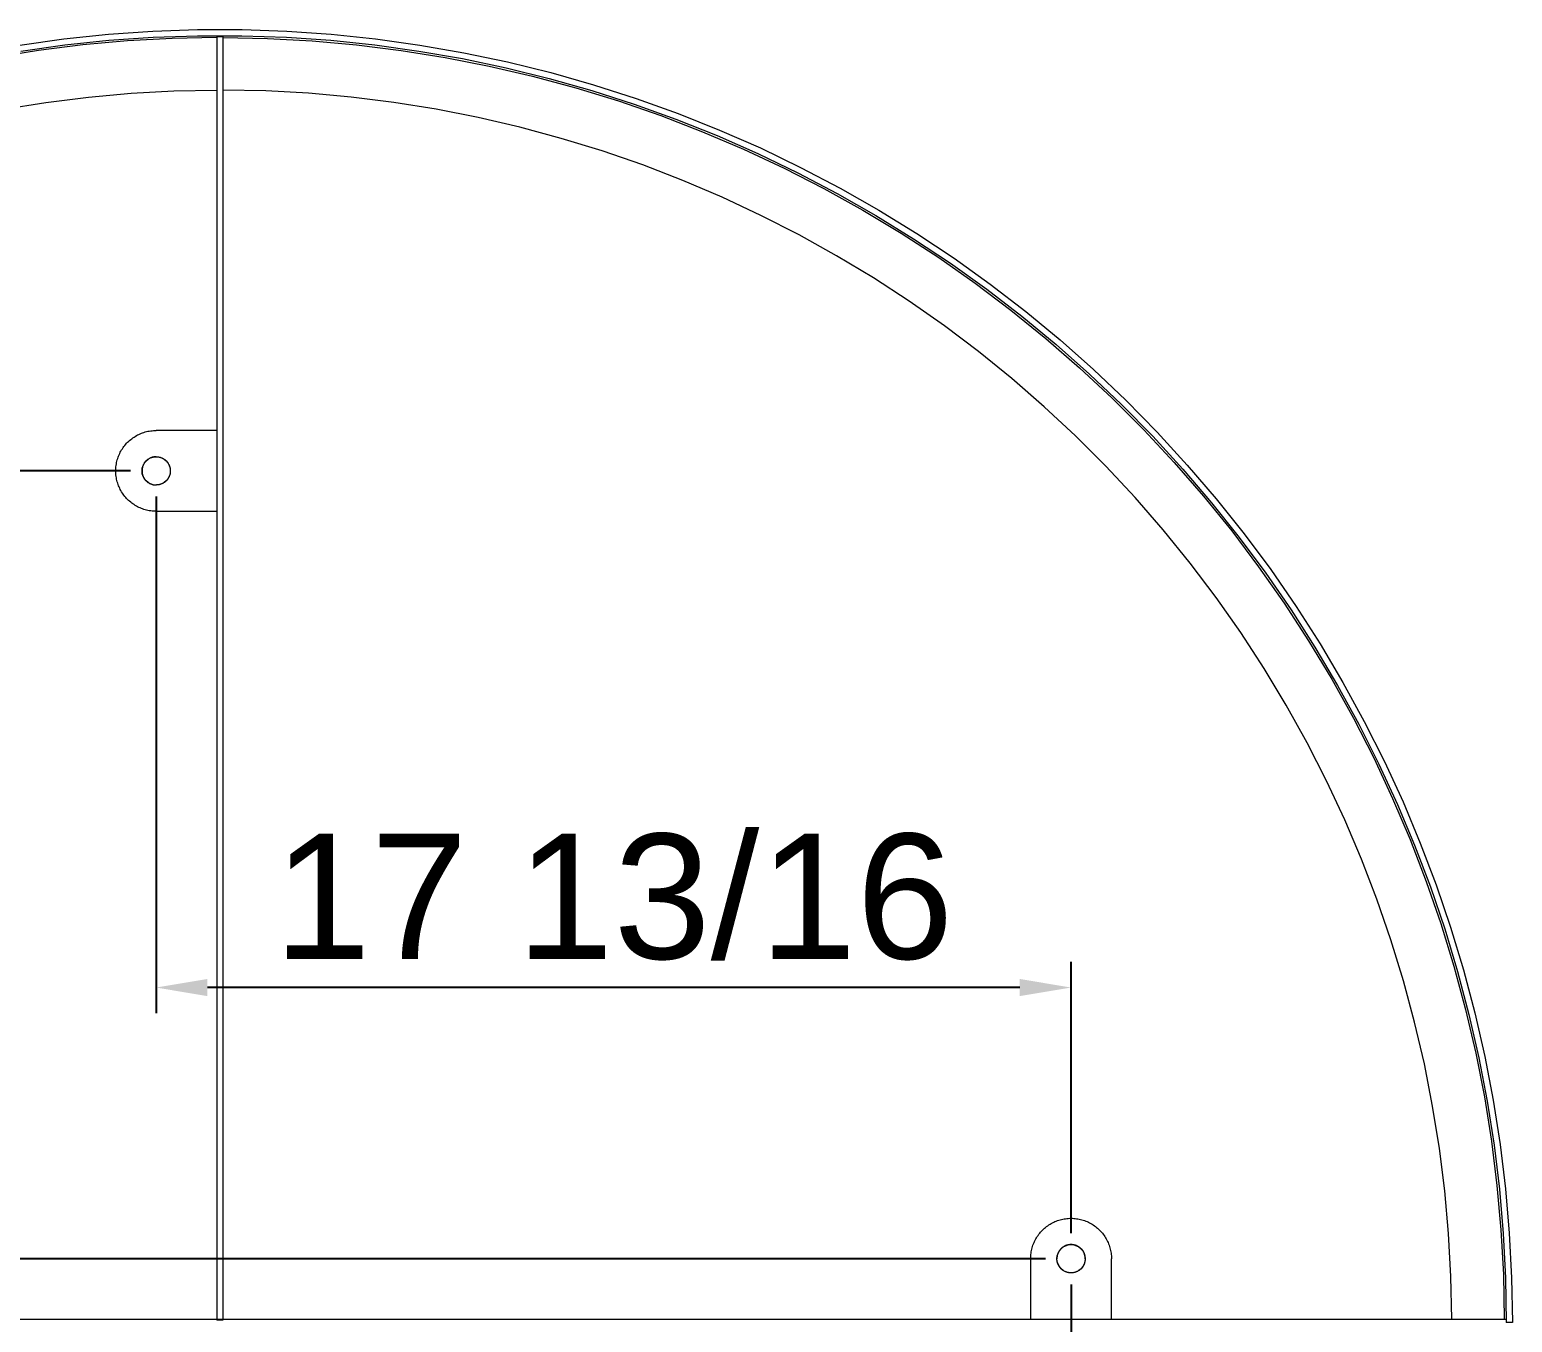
# Model space of a CAD drawing. Header units: inches. Extents: x 214 to 477, y -11 to 187.
# Drawn here: x 256.3 to 285.2, y 19.48 to 44.68 of the extents above; entities that cross this region are included whole.
import ezdxf

# ---------------------------------------------------------------- set-up
doc = ezdxf.new("R2010")
doc.units = ezdxf.units.IN
doc.layers.add('ZANO_R', color=7, linetype='Continuous', lineweight=0)
doc.layers.add('ZANO_W', color=1, linetype='Continuous', lineweight=0)
doc.styles.get("Standard").update_dxf_attribs({"font": 'arial.ttf'})
doc.dimstyles.new('amerykanie', dxfattribs={"dimtxt": 50, "dimasz": 50, "dimexe": 0.5, "dimexo": 0.5, "dimgap": 1, "dimtad": 1, "dimdec": 0, "dimzin": 0, "dimlunit": 5, "dimtxsty": 'Standard', "dimcen": 0.09, "dimclrd": 1, "dimclre": 1, "dimclrt": 1, "dimazin": 0, "dimtfac": 1, "dimtdec": 0, "dimtmove": 0, "dimatfit": 3, "dimfxl": 1, "dimtzin": 0, "dimarcsym": 1})

# ---------------------------------------------------------------- blocks, each defined once
blk = doc.blocks.new('*D352')
at = {"layer": 'ZANO_W', "color": 1, "lineweight": -2}
for p, q in [((276.602, 20.222), (276.602, 11.418)), ((243.412, 17.742), (243.412, 11.418)), ((244.412, 11.918), (275.602, 11.918))]:
    blk.add_line(p, q, dxfattribs=at)
at = {"layer": 'ZANO_W', "color": 1}
for points in [[(244.412, 12.084), (244.412, 11.751), (243.412, 11.918)], [(275.602, 11.751), (275.602, 12.084), (276.602, 11.918)]]:
    blk.add_solid(points, dxfattribs=at)
at = {"layer": 'ZANO_W', "color": 1, "insert": (260.007, 13.679), "char_height": 2.4375, "attachment_point": 5}
blk.add_mtext('33 3/16', dxfattribs=at)
blk = doc.blocks.new('*D353')
at = {"layer": 'ZANO_W', "color": 1, "lineweight": -2}
for p, q in [((258.767, 35.577), (258.767, 25.507)), ((276.602, 21.222), (276.602, 26.507)), ((275.602, 26.007), (259.767, 26.007))]:
    blk.add_line(p, q, dxfattribs=at)
at = {"layer": 'ZANO_W', "color": 1}
for points in [[(259.767, 26.174), (259.767, 25.84), (258.767, 26.007)], [(275.602, 25.84), (275.602, 26.174), (276.602, 26.007)]]:
    blk.add_solid(points, dxfattribs=at)
at = {"layer": 'ZANO_W', "color": 1, "insert": (267.684, 27.768), "char_height": 2.4375, "attachment_point": 5}
blk.add_mtext('17 13/16', dxfattribs=at)
blk = doc.blocks.new('*D354')
at = {"layer": 'ZANO_W', "color": 1, "lineweight": -2}
for p, q in [((258.267, 36.077), (232.413, 36.077)), ((232.913, 35.077), (232.913, 21.722)), ((276.102, 20.722), (232.413, 20.722))]:
    blk.add_line(p, q, dxfattribs=at)
at = {"layer": 'ZANO_W', "color": 1}
for points in [[(233.079, 35.077), (232.746, 35.077), (232.913, 36.077)], [(232.746, 21.722), (233.079, 21.722), (232.913, 20.722)]]:
    blk.add_solid(points, dxfattribs=at)
at = {"layer": 'ZANO_W', "color": 1, "insert": (231.152, 28.4), "char_height": 2.4375, "attachment_point": 5, "rotation": 90}
blk.add_mtext('15 3/8', dxfattribs=at)
blk = doc.blocks.new('*D358')
at = {"layer": 'ZANO_W', "color": 1, "lineweight": -2}
for p, q in [((234.81, 18.982), (234.81, -9.603)), ((285.204, 18.982), (285.204, -9.603)), ((235.81, -9.103), (284.204, -9.103))]:
    blk.add_line(p, q, dxfattribs=at)
at = {"layer": 'ZANO_W', "color": 1}
for points in [[(235.81, -8.936), (235.81, -9.27), (234.81, -9.103)], [(284.204, -9.27), (284.204, -8.936), (285.204, -9.103)]]:
    blk.add_solid(points, dxfattribs=at)
at = {"layer": 'ZANO_W', "color": 1, "insert": (260.007, -7.342), "char_height": 2.4375, "attachment_point": 5}
blk.add_mtext('50 3/8', dxfattribs=at)

msp = doc.modelspace()

# ---------------------------------------------------------------- linework, layer by layer
at = {"layer": 'ZANO_R'}
for p, q in [((256.9699, 44.49554), (257.83507, 44.58546)), ((257.83507, 44.58546), (258.70283, 44.64547)), ((257.84525, 44.46779), (258.70894, 44.52752)), ((258.70283, 44.64547), (259.57214, 44.6755)), ((258.70894, 44.52752), (259.57418, 44.5574)), ((259.94801, 44.5217), (259.0768, 44.50448)), ((259.57214, 44.6755), (260.44198, 44.6755)), ((259.57418, 44.5574), (260.43994, 44.5574)), ((259.94801, 44.54264), (259.94801, 44.56107)), ((259.94801, 44.54264), (259.94801, 19.5228)), ((259.94801, 44.54264), (260.06612, 44.54264)), ((260.06612, 44.54264), (260.06612, 44.56107)), ((260.06612, 44.54264), (260.06612, 19.5228)), ((260.06612, 44.5217), (260.93732, 44.50448)), ((260.43994, 44.5574), (261.30518, 44.52752)), ((260.44198, 44.6755), (261.31129, 44.64547)), ((261.30518, 44.52752), (262.16887, 44.46779)), ((261.31129, 44.64547), (262.17905, 44.58546)), ((262.17905, 44.58546), (263.04422, 44.49554)), ((256.47416, 44.27128), (255.61377, 44.13335)), ((256.10835, 44.3758), (256.9699, 44.49554)), ((256.12662, 44.25911), (256.98413, 44.37829)), ((257.33882, 44.3792), (256.47416, 44.27128)), ((256.98413, 44.37829), (257.84525, 44.46779)), ((258.20672, 44.45696), (257.33882, 44.3792)), ((259.0768, 44.50448), (258.20672, 44.45696)), ((260.93732, 44.50448), (261.8074, 44.45696)), ((261.8074, 44.45696), (262.6753, 44.3792)), ((262.16887, 44.46779), (263.02999, 44.37829)), ((262.6753, 44.3792), (263.53997, 44.27128)), ((263.02999, 44.37829), (263.8875, 44.25911)), ((263.04422, 44.49554), (263.90578, 44.3758)), ((263.53997, 44.27128), (264.40036, 44.13335)), ((263.8875, 44.25911), (264.74039, 44.11041)), ((263.90578, 44.3758), (264.76268, 44.2264)), ((264.76268, 44.2264), (265.61392, 44.04751)), ((264.40036, 44.13335), (265.25542, 43.96555)), ((264.74039, 44.11041), (265.58764, 43.93236)), ((265.25542, 43.96555), (266.10414, 43.76811)), ((265.61392, 44.04751), (266.45848, 43.83934)), ((265.58764, 43.93236), (266.42824, 43.72517)), ((266.10414, 43.76811), (266.94547, 43.54126)), ((266.42824, 43.72517), (267.26118, 43.48909)), ((266.45848, 43.83934), (267.29535, 43.60215)), ((256.61662, 43.25761), (257.44582, 43.36118)), ((257.44582, 43.36118), (258.27813, 43.43583)), ((258.27813, 43.43583), (259.11252, 43.48148)), ((259.11252, 43.48148), (259.94801, 43.49807)), ((260.9016, 43.48148), (260.06612, 43.49807)), ((261.736, 43.43583), (260.9016, 43.48148)), ((262.5683, 43.36118), (261.736, 43.43583)), ((263.39751, 43.25761), (262.5683, 43.36118)), ((266.94547, 43.54126), (267.77839, 43.28527)), ((267.26118, 43.48909), (268.08549, 43.2244)), ((267.29535, 43.60215), (268.12353, 43.33622)), ((255.79152, 43.12527), (256.61662, 43.25761)), ((264.2226, 43.12527), (263.39751, 43.25761)), ((265.0426, 42.96429), (264.2226, 43.12527)), ((267.77839, 43.28527), (268.60191, 43.00046)), ((268.08549, 43.2244), (268.90016, 42.93142)), ((268.12353, 43.33622), (268.94204, 43.04185)), ((265.8565, 42.77489), (265.0426, 42.96429)), ((268.60191, 43.00046), (269.41501, 42.68716)), ((268.90016, 42.93142), (269.70424, 42.61049)), ((268.94204, 43.04185), (269.74991, 42.71942)), ((266.66331, 42.55729), (265.8565, 42.77489)), ((267.46207, 42.31174), (266.66331, 42.55729)), ((269.41501, 42.68716), (270.21672, 42.34577)), ((269.70424, 42.61049), (270.49676, 42.262)), ((269.74991, 42.71942), (270.54616, 42.36928)), ((268.2518, 42.03856), (267.46207, 42.31174)), ((270.21672, 42.34577), (271.00607, 41.97668)), ((270.49676, 42.262), (271.27677, 41.88636)), ((270.54616, 42.36928), (271.32985, 41.99188)), ((269.03155, 41.73807), (268.2518, 42.03856)), ((271.00607, 41.97668), (271.7821, 41.58035)), ((271.32985, 41.99188), (272.10005, 41.58765)), ((269.80038, 41.41063), (269.03155, 41.73807)), ((271.27677, 41.88636), (272.04336, 41.48403)), ((270.55734, 41.05665), (269.80038, 41.41063)), ((271.7821, 41.58035), (272.54387, 41.15726)), ((272.04336, 41.48403), (272.79561, 41.05547)), ((272.10005, 41.58765), (272.85584, 41.15707)), ((271.30153, 40.67654), (270.55734, 41.05665)), ((272.54387, 41.15726), (273.29045, 40.70792)), ((272.79561, 41.05547), (273.53261, 40.6012)), ((272.85584, 41.15707), (273.59631, 40.70067)), ((272.03205, 40.27077), (271.30153, 40.67654)), ((273.29045, 40.70792), (274.02095, 40.23288)), ((273.53261, 40.6012), (274.2535, 40.12177)), ((273.59631, 40.70067), (274.32059, 40.21897)), ((272.74801, 39.83983), (272.03205, 40.27077)), ((274.02095, 40.23288), (274.73448, 39.7327)), ((274.32059, 40.21897), (275.02781, 39.71257)), ((274.2535, 40.12177), (274.9574, 39.61774)), ((273.44855, 39.38425), (272.74801, 39.83983)), ((274.73448, 39.7327), (275.43017, 39.208)), ((274.9574, 39.61774), (275.6435, 39.08971)), ((275.02781, 39.71257), (275.71714, 39.18206)), ((274.1328, 38.90457), (273.44855, 39.38425)), ((275.43017, 39.208), (276.10718, 38.65942)), ((275.6435, 39.08971), (276.31095, 38.53832)), ((275.71714, 39.18206), (276.38774, 38.62807)), ((274.79996, 38.40137), (274.1328, 38.90457)), ((276.10718, 38.65942), (276.7647, 38.0876)), ((276.31095, 38.53832), (276.95898, 37.96422)), ((276.38774, 38.62807), (277.03882, 38.05126)), ((275.44921, 37.87527), (274.79996, 38.40137)), ((276.07976, 37.3269), (275.44921, 37.87527)), ((276.7647, 38.0876), (277.40192, 37.49326)), ((276.95898, 37.96422), (277.58681, 37.36809)), ((277.03882, 38.05126), (277.6696, 37.45233)), ((276.69085, 36.75692), (276.07976, 37.3269)), ((277.40192, 37.49326), (278.01808, 36.8771)), ((277.58681, 37.36809), (278.19368, 36.75065)), ((277.6696, 37.45233), (278.27933, 36.83198)), ((258.29112, 36.70424), (258.31281, 36.72012)), ((258.31281, 36.72012), (258.33504, 36.73525)), ((258.33504, 36.73525), (258.35777, 36.74961)), ((258.35777, 36.74961), (258.38098, 36.76319)), ((258.38098, 36.76319), (258.40464, 36.77596)), ((258.40464, 36.77596), (258.42872, 36.78792)), ((258.42872, 36.78792), (258.45319, 36.79905)), ((258.45319, 36.79905), (258.47803, 36.80934)), ((258.47803, 36.80934), (258.50321, 36.81878)), ((258.50321, 36.81878), (258.52869, 36.82735)), ((258.52869, 36.82735), (258.55446, 36.83504)), ((258.55446, 36.83504), (258.58047, 36.84185)), ((258.58047, 36.84185), (258.60669, 36.84777)), ((258.60669, 36.84777), (258.63311, 36.85279)), ((258.63311, 36.85279), (258.65968, 36.85691)), ((258.65968, 36.85691), (258.68637, 36.86011)), ((258.68637, 36.86011), (258.71316, 36.86241)), ((258.71316, 36.86241), (258.74001, 36.86378)), ((258.74001, 36.86378), (258.7669, 36.86424)), ((259.94801, 36.86424), (258.7669, 36.86424)), ((277.28174, 36.16603), (276.69085, 36.75692)), ((278.01808, 36.8771), (278.61242, 36.23988)), ((278.19368, 36.75065), (278.77888, 36.11263)), ((278.27933, 36.83198), (278.86729, 36.19095)), ((258.05581, 36.41501), (258.06777, 36.43909)), ((258.06777, 36.43909), (258.08055, 36.46275)), ((258.08055, 36.46275), (258.09412, 36.48596)), ((258.09412, 36.48596), (258.10848, 36.50869)), ((258.10848, 36.50869), (258.12361, 36.53092)), ((258.12361, 36.53092), (258.13949, 36.55262)), ((258.13949, 36.55262), (258.1561, 36.57376)), ((258.1561, 36.57376), (258.17342, 36.59432)), ((258.17342, 36.59432), (258.19143, 36.61428)), ((258.19143, 36.61428), (258.21012, 36.63362)), ((258.21012, 36.63362), (258.22945, 36.6523)), ((258.22945, 36.6523), (258.24941, 36.67031)), ((258.24941, 36.67031), (258.26997, 36.68764)), ((258.26997, 36.68764), (258.29112, 36.70424)), ((257.97995, 36.10372), (257.98133, 36.13057)), ((257.98133, 36.13057), (257.98362, 36.15736)), ((257.98362, 36.15736), (257.98682, 36.18405)), ((257.98682, 36.18405), (257.99094, 36.21062)), ((257.99094, 36.21062), (257.99596, 36.23704)), ((257.99596, 36.23704), (258.00188, 36.26327)), ((258.00188, 36.26327), (258.00869, 36.28928)), ((258.00869, 36.28928), (258.01638, 36.31504)), ((258.01638, 36.31504), (258.02495, 36.34052)), ((258.02495, 36.34052), (258.03439, 36.3657)), ((258.03439, 36.3657), (258.04468, 36.39054)), ((258.04468, 36.39054), (258.05581, 36.41501)), ((258.49821, 36.13816), (258.49626, 36.12885)), ((258.50049, 36.1474), (258.49821, 36.13816)), ((258.50308, 36.15655), (258.50049, 36.1474)), ((258.50599, 36.16561), (258.50308, 36.15655)), ((258.50921, 36.17456), (258.50599, 36.16561)), ((258.51274, 36.1834), (258.50921, 36.17456)), ((258.51657, 36.19211), (258.51274, 36.1834)), ((258.5207, 36.20068), (258.51657, 36.19211)), ((258.52512, 36.2091), (258.5207, 36.20068)), ((258.52983, 36.21737), (258.52512, 36.2091)), ((258.53482, 36.22547), (258.52983, 36.21737)), ((258.54009, 36.23339), (258.53482, 36.22547)), ((258.54563, 36.24113), (258.54009, 36.23339)), ((258.55143, 36.24866), (258.54563, 36.24113)), ((258.55749, 36.256), (258.55143, 36.24866)), ((258.5638, 36.26312), (258.55749, 36.256)), ((258.57035, 36.27002), (258.5638, 36.26312)), ((258.57713, 36.27669), (258.57035, 36.27002)), ((258.58414, 36.28312), (258.57713, 36.27669)), ((258.59137, 36.2893), (258.58414, 36.28312)), ((258.59881, 36.29524), (258.59137, 36.2893)), ((258.60645, 36.30091), (258.59881, 36.29524)), ((258.61428, 36.30631), (258.60645, 36.30091)), ((258.62229, 36.31144), (258.61428, 36.30631)), ((258.63048, 36.31629), (258.62229, 36.31144)), ((258.63882, 36.32086), (258.63048, 36.31629)), ((258.64732, 36.32514), (258.63882, 36.32086)), ((258.65596, 36.32911), (258.64732, 36.32514)), ((258.66474, 36.33279), (258.65596, 36.32911)), ((258.67363, 36.33617), (258.66474, 36.33279)), ((258.68264, 36.33923), (258.67363, 36.33617)), ((258.69175, 36.34198), (258.68264, 36.33923)), ((258.70094, 36.34442), (258.69175, 36.34198)), ((258.71022, 36.34654), (258.70094, 36.34442)), ((258.71956, 36.34833), (258.71022, 36.34654)), ((258.72896, 36.3498), (258.71956, 36.34833)), ((258.7384, 36.35095), (258.72896, 36.3498)), ((258.74788, 36.35177), (258.7384, 36.35095)), ((258.75738, 36.35226), (258.74788, 36.35177)), ((258.7669, 36.35243), (258.75738, 36.35226)), ((258.7669, 36.35243), (258.77641, 36.35226)), ((258.77641, 36.35226), (258.78591, 36.35177)), ((258.78591, 36.35177), (258.79539, 36.35095)), ((258.79539, 36.35095), (258.80483, 36.3498)), ((258.80483, 36.3498), (258.81423, 36.34833)), ((258.81423, 36.34833), (258.82357, 36.34654)), ((258.82357, 36.34654), (258.83285, 36.34442)), ((258.83285, 36.34442), (258.84205, 36.34198)), ((258.84205, 36.34198), (258.85115, 36.33923)), ((258.85115, 36.33923), (258.86016, 36.33617)), ((258.86016, 36.33617), (258.86906, 36.33279)), ((258.86906, 36.33279), (258.87783, 36.32911)), ((258.87783, 36.32911), (258.88647, 36.32514)), ((258.88647, 36.32514), (258.89497, 36.32086)), ((258.89497, 36.32086), (258.90332, 36.31629)), ((258.90332, 36.31629), (258.9115, 36.31144)), ((258.9115, 36.31144), (258.91951, 36.30631)), ((258.91951, 36.30631), (258.92734, 36.30091)), ((258.92734, 36.30091), (258.93498, 36.29524)), ((258.93498, 36.29524), (258.94242, 36.2893)), ((258.94242, 36.2893), (258.94965, 36.28312)), ((258.94965, 36.28312), (258.95666, 36.27669)), ((258.95666, 36.27669), (258.96344, 36.27002)), ((258.96344, 36.27002), (258.96999, 36.26312)), ((258.96999, 36.26312), (258.9763, 36.256)), ((258.9763, 36.256), (258.98236, 36.24866)), ((258.98236, 36.24866), (258.98817, 36.24113)), ((258.98817, 36.24113), (258.9937, 36.23339)), ((258.9937, 36.23339), (258.99897, 36.22547)), ((258.99897, 36.22547), (259.00396, 36.21737)), ((259.00396, 36.21737), (259.00867, 36.2091)), ((259.00867, 36.2091), (259.0131, 36.20068)), ((259.0131, 36.20068), (259.01722, 36.19211)), ((259.01722, 36.19211), (259.02105, 36.1834)), ((259.02105, 36.1834), (259.02458, 36.17456)), ((259.02458, 36.17456), (259.0278, 36.16561)), ((259.0278, 36.16561), (259.03071, 36.15655)), ((259.03071, 36.15655), (259.0333, 36.1474)), ((259.0333, 36.1474), (259.03558, 36.13816)), ((259.03558, 36.13816), (259.03754, 36.12885)), ((277.85172, 35.55494), (277.28174, 36.16603)), ((278.61242, 36.23988), (279.18423, 35.58237)), ((278.86729, 36.19095), (279.43277, 35.53001)), ((257.97949, 36.07684), (257.97995, 36.10372)), ((257.97995, 36.04995), (257.97949, 36.07684)), ((257.98133, 36.0231), (257.97995, 36.04995)), ((257.98362, 35.99631), (257.98133, 36.0231)), ((257.98682, 35.96962), (257.98362, 35.99631)), ((257.99094, 35.94305), (257.98682, 35.96962)), ((257.99596, 35.91663), (257.99094, 35.94305)), ((258.00188, 35.89041), (257.99596, 35.91663)), ((258.00869, 35.8644), (258.00188, 35.89041)), ((258.01638, 35.83863), (258.00869, 35.8644)), ((258.49167, 36.0911), (258.49135, 36.08159)), ((258.49135, 36.08159), (258.49135, 36.07208)), ((258.49135, 36.07208), (258.49167, 36.06257)), ((258.49233, 36.10059), (258.49167, 36.0911)), ((258.49167, 36.06257), (258.49233, 36.05308)), ((258.49331, 36.11005), (258.49233, 36.10059)), ((258.49233, 36.05308), (258.49331, 36.04362)), ((258.49462, 36.11948), (258.49331, 36.11005)), ((258.49331, 36.04362), (258.49462, 36.03419)), ((258.49626, 36.12885), (258.49462, 36.11948)), ((258.49462, 36.03419), (258.49626, 36.02482)), ((258.49626, 36.02482), (258.49821, 36.01551)), ((258.49821, 36.01551), (258.50049, 36.00627)), ((258.50049, 36.00627), (258.50308, 35.99712)), ((258.50308, 35.99712), (258.50599, 35.98806)), ((258.50599, 35.98806), (258.50921, 35.97911)), ((258.50921, 35.97911), (258.51274, 35.97027)), ((258.51274, 35.97027), (258.51657, 35.96156)), ((258.51657, 35.96156), (258.5207, 35.95299)), ((258.5207, 35.95299), (258.52512, 35.94457)), ((258.52512, 35.94457), (258.52983, 35.9363)), ((258.52983, 35.9363), (258.53482, 35.9282)), ((258.53482, 35.9282), (258.54009, 35.92028)), ((258.54009, 35.92028), (258.54563, 35.91255)), ((258.54563, 35.91255), (258.55143, 35.90501)), ((258.55143, 35.90501), (258.55749, 35.89767)), ((258.55749, 35.89767), (258.5638, 35.89055)), ((258.5638, 35.89055), (258.57035, 35.88365)), ((258.57035, 35.88365), (258.57713, 35.87698)), ((258.57713, 35.87698), (258.58414, 35.87055)), ((258.58414, 35.87055), (258.59137, 35.86437)), ((258.59137, 35.86437), (258.59881, 35.85844)), ((258.59881, 35.85844), (258.60645, 35.85276)), ((258.60645, 35.85276), (258.61428, 35.84736)), ((258.61428, 35.84736), (258.62229, 35.84223)), ((258.62229, 35.84223), (258.63048, 35.83738)), ((258.9115, 35.84223), (258.90332, 35.83738)), ((258.91951, 35.84736), (258.9115, 35.84223)), ((258.92734, 35.85276), (258.91951, 35.84736)), ((258.93498, 35.85844), (258.92734, 35.85276)), ((258.94242, 35.86437), (258.93498, 35.85844)), ((258.94965, 35.87055), (258.94242, 35.86437)), ((258.95666, 35.87698), (258.94965, 35.87055)), ((258.96344, 35.88365), (258.95666, 35.87698)), ((258.96999, 35.89055), (258.96344, 35.88365)), ((258.9763, 35.89767), (258.96999, 35.89055)), ((258.98236, 35.90501), (258.9763, 35.89767)), ((258.98817, 35.91255), (258.98236, 35.90501)), ((258.9937, 35.92028), (258.98817, 35.91255)), ((258.99897, 35.9282), (258.9937, 35.92028)), ((259.00396, 35.9363), (258.99897, 35.9282)), ((259.00867, 35.94457), (259.00396, 35.9363)), ((259.0131, 35.95299), (259.00867, 35.94457)), ((259.01722, 35.96156), (259.0131, 35.95299)), ((259.02105, 35.97027), (259.01722, 35.96156)), ((259.02458, 35.97911), (259.02105, 35.97027)), ((259.0278, 35.98806), (259.02458, 35.97911)), ((259.03071, 35.99712), (259.0278, 35.98806)), ((259.0333, 36.00627), (259.03071, 35.99712)), ((259.03558, 36.01551), (259.0333, 36.00627)), ((259.03754, 36.02482), (259.03558, 36.01551)), ((259.03754, 36.12885), (259.03917, 36.11948)), ((259.03917, 36.03419), (259.03754, 36.02482)), ((259.03917, 36.11948), (259.04048, 36.11005)), ((259.04048, 36.04362), (259.03917, 36.03419)), ((259.04048, 36.11005), (259.04146, 36.10059)), ((259.04146, 36.05308), (259.04048, 36.04362)), ((259.04146, 36.10059), (259.04212, 36.0911)), ((259.04212, 36.06257), (259.04146, 36.05308)), ((259.04212, 36.0911), (259.04245, 36.08159)), ((259.04245, 36.07208), (259.04212, 36.06257)), ((259.04245, 36.08159), (259.04245, 36.07208)), ((278.77888, 36.11263), (279.34171, 35.45479)), ((258.02495, 35.81315), (258.01638, 35.83863)), ((258.03439, 35.78797), (258.02495, 35.81315)), ((258.04468, 35.76313), (258.03439, 35.78797)), ((258.05581, 35.73866), (258.04468, 35.76313)), ((258.06777, 35.71458), (258.05581, 35.73866)), ((258.08055, 35.69092), (258.06777, 35.71458)), ((258.09412, 35.66771), (258.08055, 35.69092)), ((258.10848, 35.64498), (258.09412, 35.66771)), ((258.12361, 35.62275), (258.10848, 35.64498)), ((258.13949, 35.60106), (258.12361, 35.62275)), ((258.1561, 35.57991), (258.13949, 35.60106)), ((258.17342, 35.55935), (258.1561, 35.57991)), ((258.19143, 35.53939), (258.17342, 35.55935)), ((258.63048, 35.83738), (258.63882, 35.83281)), ((258.63882, 35.83281), (258.64732, 35.82854)), ((258.64732, 35.82854), (258.65596, 35.82456)), ((258.65596, 35.82456), (258.66474, 35.82088)), ((258.66474, 35.82088), (258.67363, 35.8175)), ((258.67363, 35.8175), (258.68264, 35.81444)), ((258.68264, 35.81444), (258.69175, 35.81169)), ((258.69175, 35.81169), (258.70094, 35.80925)), ((258.70094, 35.80925), (258.71022, 35.80713)), ((258.71022, 35.80713), (258.71956, 35.80534)), ((258.71956, 35.80534), (258.72896, 35.80387)), ((258.72896, 35.80387), (258.7384, 35.80272)), ((258.7384, 35.80272), (258.74788, 35.8019)), ((258.74788, 35.8019), (258.75738, 35.80141)), ((258.75738, 35.80141), (258.7669, 35.80124)), ((258.77641, 35.80141), (258.7669, 35.80124)), ((258.78591, 35.8019), (258.77641, 35.80141)), ((258.79539, 35.80272), (258.78591, 35.8019)), ((258.80483, 35.80387), (258.79539, 35.80272)), ((258.81423, 35.80534), (258.80483, 35.80387)), ((258.82357, 35.80713), (258.81423, 35.80534)), ((258.83285, 35.80925), (258.82357, 35.80713)), ((258.84205, 35.81169), (258.83285, 35.80925)), ((258.85115, 35.81444), (258.84205, 35.81169)), ((258.86016, 35.8175), (258.85115, 35.81444)), ((258.86906, 35.82088), (258.86016, 35.8175)), ((258.87783, 35.82456), (258.86906, 35.82088)), ((258.88647, 35.82854), (258.87783, 35.82456)), ((258.89497, 35.83281), (258.88647, 35.82854)), ((258.90332, 35.83738), (258.89497, 35.83281)), ((278.40009, 34.92439), (277.85172, 35.55494)), ((279.18423, 35.58237), (279.73282, 34.90535)), ((258.21012, 35.52006), (258.19143, 35.53939)), ((258.22945, 35.50137), (258.21012, 35.52006)), ((258.24941, 35.48336), (258.22945, 35.50137)), ((258.26997, 35.46604), (258.24941, 35.48336)), ((258.29112, 35.44943), (258.26997, 35.46604)), ((258.31281, 35.43355), (258.29112, 35.44943)), ((258.33504, 35.41842), (258.31281, 35.43355)), ((258.35777, 35.40406), (258.33504, 35.41842)), ((258.38098, 35.39048), (258.35777, 35.40406)), ((258.40464, 35.37771), (258.38098, 35.39048)), ((258.42872, 35.36575), (258.40464, 35.37771)), ((258.45319, 35.35462), (258.42872, 35.36575)), ((258.47803, 35.34433), (258.45319, 35.35462)), ((258.50321, 35.33489), (258.47803, 35.34433)), ((258.52869, 35.32632), (258.50321, 35.33489)), ((258.55446, 35.31863), (258.52869, 35.32632)), ((258.58047, 35.31182), (258.55446, 35.31863)), ((258.60669, 35.3059), (258.58047, 35.31182)), ((258.63311, 35.30088), (258.60669, 35.3059)), ((258.65968, 35.29676), (258.63311, 35.30088)), ((258.68637, 35.29356), (258.65968, 35.29676)), ((258.71316, 35.29126), (258.68637, 35.29356)), ((258.74001, 35.28989), (258.71316, 35.29126)), ((258.7669, 35.28943), (258.74001, 35.28989)), ((258.7669, 35.28943), (259.94801, 35.28943)), ((279.34171, 35.45479), (279.8815, 34.77791)), ((279.43277, 35.53001), (279.9751, 34.84995)), ((278.92619, 34.27515), (278.40009, 34.92439)), ((279.73282, 34.90535), (280.25752, 34.20966)), ((279.8815, 34.77791), (280.39761, 34.08281)), ((279.9751, 34.84995), (280.49364, 34.15157)), ((279.42938, 33.60799), (278.92619, 34.27515)), ((280.25752, 34.20966), (280.75769, 33.49613)), ((280.49364, 34.15157), (280.98776, 33.43571)), ((280.39761, 34.08281), (280.88941, 33.37031)), ((279.90907, 32.92373), (279.42938, 33.60799)), ((280.75769, 33.49613), (281.23274, 32.76564)), ((280.88941, 33.37031), (281.35633, 32.64125)), ((280.98776, 33.43571), (281.45688, 32.70323)), ((280.36465, 32.2232), (279.90907, 32.92373)), ((281.23274, 32.76564), (281.68208, 32.01905)), ((281.45688, 32.70323), (281.90044, 31.95498)), ((281.35633, 32.64125), (281.79781, 31.89652)), ((280.79559, 31.50724), (280.36465, 32.2232)), ((281.68208, 32.01905), (282.10517, 31.25728)), ((281.79781, 31.89652), (282.21332, 31.13699)), ((281.90044, 31.95498), (282.3179, 31.19188)), ((281.20136, 30.77672), (280.79559, 31.50724)), ((282.10517, 31.25728), (282.50149, 30.48126)), ((282.21332, 31.13699), (282.60236, 30.36357)), ((282.3179, 31.19188), (282.70878, 30.41482)), ((281.58146, 30.03253), (281.20136, 30.77672)), ((282.50149, 30.48126), (282.87058, 29.69191)), ((282.60236, 30.36357), (282.96448, 29.57718)), ((282.70878, 30.41482), (283.0726, 29.62473)), ((281.93545, 29.27556), (281.58146, 30.03253)), ((282.87058, 29.69191), (283.21198, 28.8902)), ((282.96448, 29.57718), (283.29924, 28.77877)), ((283.0726, 29.62473), (283.40894, 28.82255)), ((282.26289, 28.50674), (281.93545, 29.27556)), ((283.21198, 28.8902), (283.52528, 28.07709)), ((283.29924, 28.77877), (283.60624, 27.96927)), ((283.40894, 28.82255), (283.71738, 28.00924)), ((282.56338, 27.72699), (282.26289, 28.50674)), ((283.52528, 28.07709), (283.81009, 27.25358)), ((283.60624, 27.96927), (283.88512, 27.14966)), ((283.71738, 28.00924), (283.99758, 27.18577)), ((282.83656, 26.93726), (282.56338, 27.72699)), ((283.81009, 27.25358), (284.06608, 26.42065)), ((283.99758, 27.18577), (284.24918, 26.35312)), ((283.0821, 26.1385), (282.83656, 26.93726)), ((283.88512, 27.14966), (284.13554, 26.32091)), ((284.06608, 26.42065), (284.29293, 25.57932)), ((284.13554, 26.32091), (284.35721, 25.48402)), ((284.24918, 26.35312), (284.47189, 25.51228)), ((283.29971, 25.33168), (283.0821, 26.1385)), ((284.29293, 25.57932), (284.49037, 24.73061)), ((284.35721, 25.48402), (284.54986, 24.63997)), ((284.47189, 25.51228), (284.66544, 24.66426)), ((283.48911, 24.51778), (283.29971, 25.33168)), ((284.49037, 24.73061), (284.65816, 23.87554)), ((284.54986, 24.63997), (284.71326, 23.78977)), ((284.66544, 24.66426), (284.82961, 23.81006)), ((283.65008, 23.69779), (283.48911, 24.51778)), ((284.65816, 23.87554), (284.7961, 23.01515)), ((284.71326, 23.78977), (284.84722, 22.93444)), ((284.82961, 23.81006), (284.9642, 22.9507)), ((283.78243, 22.87269), (283.65008, 23.69779)), ((283.88599, 22.04349), (283.78243, 22.87269)), ((284.7961, 23.01515), (284.90401, 22.15048)), ((284.84722, 22.93444), (284.95157, 22.075)), ((284.9642, 22.9507), (285.06905, 22.08721)), ((283.96064, 21.21118), (283.88599, 22.04349)), ((284.90401, 22.15048), (284.98178, 21.28259)), ((284.95157, 22.075), (285.0262, 21.21247)), ((285.06905, 22.08721), (285.14403, 21.22062)), ((276.1698, 21.38083), (276.19253, 21.39519)), ((276.19253, 21.39519), (276.21574, 21.40876)), ((276.21574, 21.40876), (276.23939, 21.42154)), ((276.23939, 21.42154), (276.26347, 21.4335)), ((276.26347, 21.4335), (276.28795, 21.44463)), ((276.28795, 21.44463), (276.31279, 21.45492)), ((276.31279, 21.45492), (276.33797, 21.46435)), ((276.33797, 21.46435), (276.36345, 21.47292)), ((276.36345, 21.47292), (276.38921, 21.48062)), ((276.38921, 21.48062), (276.41522, 21.48743)), ((276.41522, 21.48743), (276.44145, 21.49335)), ((276.44145, 21.49335), (276.46786, 21.49837)), ((276.46786, 21.49837), (276.49443, 21.50248)), ((276.49443, 21.50248), (276.52113, 21.50569)), ((276.52113, 21.50569), (276.54792, 21.50798)), ((276.54792, 21.50798), (276.57477, 21.50936)), ((276.57477, 21.50936), (276.60165, 21.50982)), ((276.60165, 21.50982), (276.62853, 21.50936)), ((276.62853, 21.50936), (276.65539, 21.50798)), ((276.65539, 21.50798), (276.68217, 21.50569)), ((276.68217, 21.50569), (276.70887, 21.50248)), ((276.70887, 21.50248), (276.73544, 21.49837)), ((276.73544, 21.49837), (276.76185, 21.49335)), ((276.76185, 21.49335), (276.78808, 21.48743)), ((276.78808, 21.48743), (276.81409, 21.48062)), ((276.81409, 21.48062), (276.83985, 21.47292)), ((276.83985, 21.47292), (276.86534, 21.46435)), ((276.86534, 21.46435), (276.89051, 21.45492)), ((276.89051, 21.45492), (276.91536, 21.44463)), ((276.91536, 21.44463), (276.93983, 21.4335)), ((276.93983, 21.4335), (276.96391, 21.42154)), ((276.96391, 21.42154), (276.98757, 21.40876)), ((276.98757, 21.40876), (277.01078, 21.39519)), ((277.01078, 21.39519), (277.03351, 21.38083)), ((275.90252, 21.08467), (275.9153, 21.10833)), ((275.9153, 21.10833), (275.92888, 21.13153)), ((275.92888, 21.13153), (275.94324, 21.15427)), ((275.94324, 21.15427), (275.95836, 21.17649)), ((275.95836, 21.17649), (275.97424, 21.19819)), ((275.97424, 21.19819), (275.99085, 21.21933)), ((275.99085, 21.21933), (276.00817, 21.2399)), ((276.00817, 21.2399), (276.02619, 21.25986)), ((276.02619, 21.25986), (276.04487, 21.27919)), ((276.04487, 21.27919), (276.0642, 21.29788)), ((276.0642, 21.29788), (276.08417, 21.31589)), ((276.08417, 21.31589), (276.10473, 21.33321)), ((276.10473, 21.33321), (276.12587, 21.34982)), ((276.12587, 21.34982), (276.14757, 21.3657)), ((276.14757, 21.3657), (276.1698, 21.38083)), ((277.03351, 21.38083), (277.05573, 21.3657)), ((277.05573, 21.3657), (277.07743, 21.34982)), ((277.07743, 21.34982), (277.09857, 21.33321)), ((277.09857, 21.33321), (277.11914, 21.31589)), ((277.11914, 21.31589), (277.1391, 21.29788)), ((277.1391, 21.29788), (277.15843, 21.27919)), ((277.15843, 21.27919), (277.17712, 21.25986)), ((277.17712, 21.25986), (277.19513, 21.2399)), ((277.19513, 21.2399), (277.21245, 21.21933)), ((277.21245, 21.21933), (277.22906, 21.19819)), ((277.22906, 21.19819), (277.24494, 21.17649)), ((277.24494, 21.17649), (277.26007, 21.15427)), ((277.26007, 21.15427), (277.27443, 21.13153)), ((277.27443, 21.13153), (277.288, 21.10833)), ((277.288, 21.10833), (277.30078, 21.08467)), ((284.00629, 20.37678), (283.96064, 21.21118)), ((284.98178, 21.28259), (285.0293, 20.41251)), ((285.0262, 21.21247), (285.07101, 20.34787)), ((285.14403, 21.22062), (285.18905, 20.35195)), ((275.81837, 20.80293), (275.82158, 20.82963)), ((275.82158, 20.82963), (275.82569, 20.8562)), ((275.82569, 20.8562), (275.83071, 20.88261)), ((275.83071, 20.88261), (275.83663, 20.90884)), ((275.83663, 20.90884), (275.84344, 20.93485)), ((275.84344, 20.93485), (275.85114, 20.96061)), ((275.85114, 20.96061), (275.85971, 20.9861)), ((275.85971, 20.9861), (275.86914, 21.01127)), ((275.86914, 21.01127), (275.87943, 21.03611)), ((275.87943, 21.03611), (275.89056, 21.06059)), ((275.89056, 21.06059), (275.90252, 21.08467)), ((276.34232, 20.81567), (276.33926, 20.80667)), ((276.34569, 20.82457), (276.34232, 20.81567)), ((276.34937, 20.83334), (276.34569, 20.82457)), ((276.35335, 20.84199), (276.34937, 20.83334)), ((276.35763, 20.85048), (276.35335, 20.84199)), ((276.36219, 20.85883), (276.35763, 20.85048)), ((276.36704, 20.86702), (276.36219, 20.85883)), ((276.37218, 20.87503), (276.36704, 20.86702)), ((276.37758, 20.88286), (276.37218, 20.87503)), ((276.38325, 20.89049), (276.37758, 20.88286)), ((276.38918, 20.89793), (276.38325, 20.89049)), ((276.39537, 20.90516), (276.38918, 20.89793)), ((276.4018, 20.91217), (276.39537, 20.90516)), ((276.40847, 20.91896), (276.4018, 20.91217)), ((276.41537, 20.92551), (276.40847, 20.91896)), ((276.42249, 20.93182), (276.41537, 20.92551)), ((276.42982, 20.93788), (276.42249, 20.93182)), ((276.43736, 20.94368), (276.42982, 20.93788)), ((276.4451, 20.94922), (276.43736, 20.94368)), ((276.45302, 20.95449), (276.4451, 20.94922)), ((276.46112, 20.95948), (276.45302, 20.95449)), ((276.46938, 20.96419), (276.46112, 20.95948)), ((276.47781, 20.96861), (276.46938, 20.96419)), ((276.48638, 20.97274), (276.47781, 20.96861)), ((276.49509, 20.97657), (276.48638, 20.97274)), ((276.50393, 20.98009), (276.49509, 20.97657)), ((276.51288, 20.98331), (276.50393, 20.98009)), ((276.52194, 20.98622), (276.51288, 20.98331)), ((276.53109, 20.98882), (276.52194, 20.98622)), ((276.54033, 20.99109), (276.53109, 20.98882)), ((276.54964, 20.99305), (276.54033, 20.99109)), ((276.55901, 20.99468), (276.54964, 20.99305)), ((276.56843, 20.99599), (276.55901, 20.99468)), ((276.5779, 20.99698), (276.56843, 20.99599)), ((276.58739, 20.99763), (276.5779, 20.99698)), ((276.59689, 20.99796), (276.58739, 20.99763)), ((276.60641, 20.99796), (276.59689, 20.99796)), ((276.61592, 20.99763), (276.60641, 20.99796)), ((276.62541, 20.99698), (276.61592, 20.99763)), ((276.63487, 20.99599), (276.62541, 20.99698)), ((276.64429, 20.99468), (276.63487, 20.99599)), ((276.65367, 20.99305), (276.64429, 20.99468)), ((276.66298, 20.99109), (276.65367, 20.99305)), ((276.67221, 20.98882), (276.66298, 20.99109)), ((276.68137, 20.98622), (276.67221, 20.98882)), ((276.69043, 20.98331), (276.68137, 20.98622)), ((276.69938, 20.98009), (276.69043, 20.98331)), ((276.70821, 20.97657), (276.69938, 20.98009)), ((276.71692, 20.97274), (276.70821, 20.97657)), ((276.72549, 20.96861), (276.71692, 20.97274)), ((276.73392, 20.96419), (276.72549, 20.96861)), ((276.74218, 20.95948), (276.73392, 20.96419)), ((276.75028, 20.95449), (276.74218, 20.95948)), ((276.75821, 20.94922), (276.75028, 20.95449)), ((276.76594, 20.94368), (276.75821, 20.94922)), ((276.77348, 20.93788), (276.76594, 20.94368)), ((276.78082, 20.93182), (276.77348, 20.93788)), ((276.78794, 20.92551), (276.78082, 20.93182)), ((276.79484, 20.91896), (276.78794, 20.92551)), ((276.8015, 20.91217), (276.79484, 20.91896)), ((276.80794, 20.90516), (276.8015, 20.91217)), ((276.81412, 20.89793), (276.80794, 20.90516)), ((276.82005, 20.89049), (276.81412, 20.89793)), ((276.82572, 20.88286), (276.82005, 20.89049)), ((276.83113, 20.87503), (276.82572, 20.88286)), ((276.83626, 20.86702), (276.83113, 20.87503)), ((276.84111, 20.85883), (276.83626, 20.86702)), ((276.84568, 20.85048), (276.84111, 20.85883)), ((276.84995, 20.84199), (276.84568, 20.85048)), ((276.85393, 20.83334), (276.84995, 20.84199)), ((276.85761, 20.82457), (276.85393, 20.83334)), ((276.86098, 20.81567), (276.85761, 20.82457)), ((276.86405, 20.80667), (276.86098, 20.81567)), ((277.30078, 21.08467), (277.31274, 21.06059)), ((277.31274, 21.06059), (277.32387, 21.03611)), ((277.32387, 21.03611), (277.33416, 21.01127)), ((277.33416, 21.01127), (277.34359, 20.9861)), ((277.34359, 20.9861), (277.35216, 20.96061)), ((277.35216, 20.96061), (277.35986, 20.93485)), ((277.35986, 20.93485), (277.36667, 20.90884)), ((277.36667, 20.90884), (277.37259, 20.88261)), ((277.37259, 20.88261), (277.37761, 20.8562)), ((277.37761, 20.8562), (277.38172, 20.82963)), ((277.38172, 20.82963), (277.38493, 20.80293)), ((275.81425, 20.72241), (275.8147, 20.74929)), ((275.81425, 20.72241), (275.81425, 19.5413)), ((275.8147, 20.74929), (275.81608, 20.77615)), ((275.81608, 20.77615), (275.81837, 20.80293)), ((276.32622, 20.73192), (276.32606, 20.72241)), ((276.32622, 20.7129), (276.32606, 20.72241)), ((276.32672, 20.74142), (276.32622, 20.73192)), ((276.32672, 20.7034), (276.32622, 20.7129)), ((276.32754, 20.7509), (276.32672, 20.74142)), ((276.32754, 20.69392), (276.32672, 20.7034)), ((276.32868, 20.76035), (276.32754, 20.7509)), ((276.32868, 20.68447), (276.32754, 20.69392)), ((276.33015, 20.76975), (276.32868, 20.76035)), ((276.33015, 20.67508), (276.32868, 20.68447)), ((276.33195, 20.77909), (276.33015, 20.76975)), ((276.33195, 20.66573), (276.33015, 20.67508)), ((276.33407, 20.78836), (276.33195, 20.77909)), ((276.33407, 20.65646), (276.33195, 20.66573)), ((276.3365, 20.79756), (276.33407, 20.78836)), ((276.3365, 20.64726), (276.33407, 20.65646)), ((276.33926, 20.80667), (276.3365, 20.79756)), ((276.33926, 20.63815), (276.3365, 20.64726)), ((276.34232, 20.62915), (276.33926, 20.63815)), ((276.34569, 20.62025), (276.34232, 20.62915)), ((276.34937, 20.61148), (276.34569, 20.62025)), ((276.35335, 20.60284), (276.34937, 20.61148)), ((276.35763, 20.59434), (276.35335, 20.60284)), ((276.36219, 20.58599), (276.35763, 20.59434)), ((276.36704, 20.57781), (276.36219, 20.58599)), ((276.37218, 20.56979), (276.36704, 20.57781)), ((276.37758, 20.56196), (276.37218, 20.56979)), ((276.38325, 20.55433), (276.37758, 20.56196)), ((276.38918, 20.54689), (276.38325, 20.55433)), ((276.39537, 20.53966), (276.38918, 20.54689)), ((276.4018, 20.53265), (276.39537, 20.53966)), ((276.40847, 20.52586), (276.4018, 20.53265)), ((276.41537, 20.51931), (276.40847, 20.52586)), ((276.79484, 20.52586), (276.78794, 20.51931)), ((276.8015, 20.53265), (276.79484, 20.52586)), ((276.80794, 20.53966), (276.8015, 20.53265)), ((276.81412, 20.54689), (276.80794, 20.53966)), ((276.82005, 20.55433), (276.81412, 20.54689)), ((276.82572, 20.56196), (276.82005, 20.55433)), ((276.83113, 20.56979), (276.82572, 20.56196)), ((276.83626, 20.57781), (276.83113, 20.56979)), ((276.84111, 20.58599), (276.83626, 20.57781)), ((276.84568, 20.59434), (276.84111, 20.58599)), ((276.84995, 20.60284), (276.84568, 20.59434)), ((276.85393, 20.61148), (276.84995, 20.60284)), ((276.85761, 20.62025), (276.85393, 20.61148)), ((276.86098, 20.62915), (276.85761, 20.62025)), ((276.86405, 20.63815), (276.86098, 20.62915)), ((276.8668, 20.79756), (276.86405, 20.80667)), ((276.8668, 20.64726), (276.86405, 20.63815)), ((276.86924, 20.78836), (276.8668, 20.79756)), ((276.86924, 20.65646), (276.8668, 20.64726)), ((276.87135, 20.77909), (276.86924, 20.78836)), ((276.87135, 20.66573), (276.86924, 20.65646)), ((276.87315, 20.76975), (276.87135, 20.77909)), ((276.87315, 20.67508), (276.87135, 20.66573)), ((276.87462, 20.76035), (276.87315, 20.76975)), ((276.87462, 20.68447), (276.87315, 20.67508)), ((276.87577, 20.7509), (276.87462, 20.76035)), ((276.87577, 20.69392), (276.87462, 20.68447)), ((276.87659, 20.74142), (276.87577, 20.7509)), ((276.87659, 20.7034), (276.87577, 20.69392)), ((276.87708, 20.73192), (276.87659, 20.74142)), ((276.87708, 20.7129), (276.87659, 20.7034)), ((276.87724, 20.72241), (276.87708, 20.73192)), ((276.87724, 20.72241), (276.87708, 20.7129)), ((277.38493, 20.80293), (277.38722, 20.77615)), ((277.38722, 20.77615), (277.3886, 20.74929)), ((277.3886, 20.74929), (277.38906, 20.72241)), ((277.38906, 19.5413), (277.38906, 20.72241)), ((276.42249, 20.513), (276.41537, 20.51931)), ((276.42982, 20.50694), (276.42249, 20.513)), ((276.43736, 20.50114), (276.42982, 20.50694)), ((276.4451, 20.4956), (276.43736, 20.50114)), ((276.45302, 20.49033), (276.4451, 20.4956)), ((276.46112, 20.48534), (276.45302, 20.49033)), ((276.46938, 20.48063), (276.46112, 20.48534)), ((276.47781, 20.47621), (276.46938, 20.48063)), ((276.48638, 20.47208), (276.47781, 20.47621)), ((276.49509, 20.46825), (276.48638, 20.47208)), ((276.50393, 20.46473), (276.49509, 20.46825)), ((276.51288, 20.46151), (276.50393, 20.46473)), ((276.52194, 20.4586), (276.51288, 20.46151)), ((276.53109, 20.456), (276.52194, 20.4586)), ((276.54033, 20.45373), (276.53109, 20.456)), ((276.54964, 20.45177), (276.54033, 20.45373)), ((276.55901, 20.45014), (276.54964, 20.45177)), ((276.56843, 20.44883), (276.55901, 20.45014)), ((276.5779, 20.44784), (276.56843, 20.44883)), ((276.58739, 20.44719), (276.5779, 20.44784)), ((276.59689, 20.44686), (276.58739, 20.44719)), ((276.60641, 20.44686), (276.59689, 20.44686)), ((276.61592, 20.44719), (276.60641, 20.44686)), ((276.62541, 20.44784), (276.61592, 20.44719)), ((276.63487, 20.44883), (276.62541, 20.44784)), ((276.64429, 20.45014), (276.63487, 20.44883)), ((276.65367, 20.45177), (276.64429, 20.45014)), ((276.66298, 20.45373), (276.65367, 20.45177)), ((276.67221, 20.456), (276.66298, 20.45373)), ((276.68137, 20.4586), (276.67221, 20.456)), ((276.69043, 20.46151), (276.68137, 20.4586)), ((276.69938, 20.46473), (276.69043, 20.46151)), ((276.70821, 20.46825), (276.69938, 20.46473)), ((276.71692, 20.47208), (276.70821, 20.46825)), ((276.72549, 20.47621), (276.71692, 20.47208)), ((276.73392, 20.48063), (276.72549, 20.47621)), ((276.74218, 20.48534), (276.73392, 20.48063)), ((276.75028, 20.49033), (276.74218, 20.48534)), ((276.75821, 20.4956), (276.75028, 20.49033)), ((276.76594, 20.50114), (276.75821, 20.4956)), ((276.77348, 20.50694), (276.76594, 20.50114)), ((276.78082, 20.513), (276.77348, 20.50694)), ((276.78794, 20.51931), (276.78082, 20.513)), ((284.02288, 19.5413), (284.00629, 20.37678)), ((285.0293, 20.41251), (285.04652, 19.5413)), ((285.07101, 20.34787), (285.08596, 19.48225)), ((285.18905, 20.35195), (285.20407, 19.48225)), ((234.92824, 19.5413), (285.08589, 19.5413)), ((260.06612, 19.5228), (259.94801, 19.5228)), ((285.20406, 19.48225), (285.08596, 19.48225)), ((285.20402, 19.5413), (285.204, 19.5413))]:
    msp.add_line(p, q, dxfattribs=at)
for centre in [(258.76687, 36.07683), (276.60163, 20.72243)]:
    msp.add_circle(centre, 0.27557, dxfattribs=at)

# ---------------------------------------------------------------- dimensions: what is measured, and where the dimension line sits
at = {"layer": 'ZANO_W'}
dim = msp.add_linear_dim(base=(232.91279, 20.72243), p1=(258.76687, 36.07683), p2=(276.60163, 20.72243), angle=90, dimstyle='amerykanie', override={"dimtxt": 2.4375, "dimasz": 1, "dimgap": 0.5, "dimdec": 4, "dimaunit": 1, "dimadec": 1, "dimtdec": 4, "dimtmove": 1, "dimfrac": 2}, dxfattribs=at)
dim.commit()
dim.dimension.update_dxf_attribs({"geometry": '*D354', "text_midpoint": (231.15164, 28.39963)})
for base, p1, p2, picture, middle in [((258.76687, 26.00702), (276.60163, 20.72243), (258.76687, 36.07683), '*D353', (267.68425, 27.76817)), ((276.60163, 11.91774), (243.4125, 18.24208), (276.60163, 20.72243), '*D352', (260.00707, 13.67889)), ((285.20406, -9.10294), (234.81006, 19.48225), (285.20406, 19.48225), '*D358', (260.00706, -7.34179))]:
    dim = msp.add_linear_dim(base=base, p1=p1, p2=p2, dimstyle='amerykanie', override={"dimtxt": 2.4375, "dimasz": 1, "dimgap": 0.5, "dimdec": 4, "dimaunit": 1, "dimadec": 1, "dimtdec": 4, "dimtmove": 1, "dimfrac": 2}, dxfattribs=at)
    dim.commit()
    dim.dimension.update_dxf_attribs({"geometry": picture, "text_midpoint": middle})

doc.saveas('drawing.dxf')
